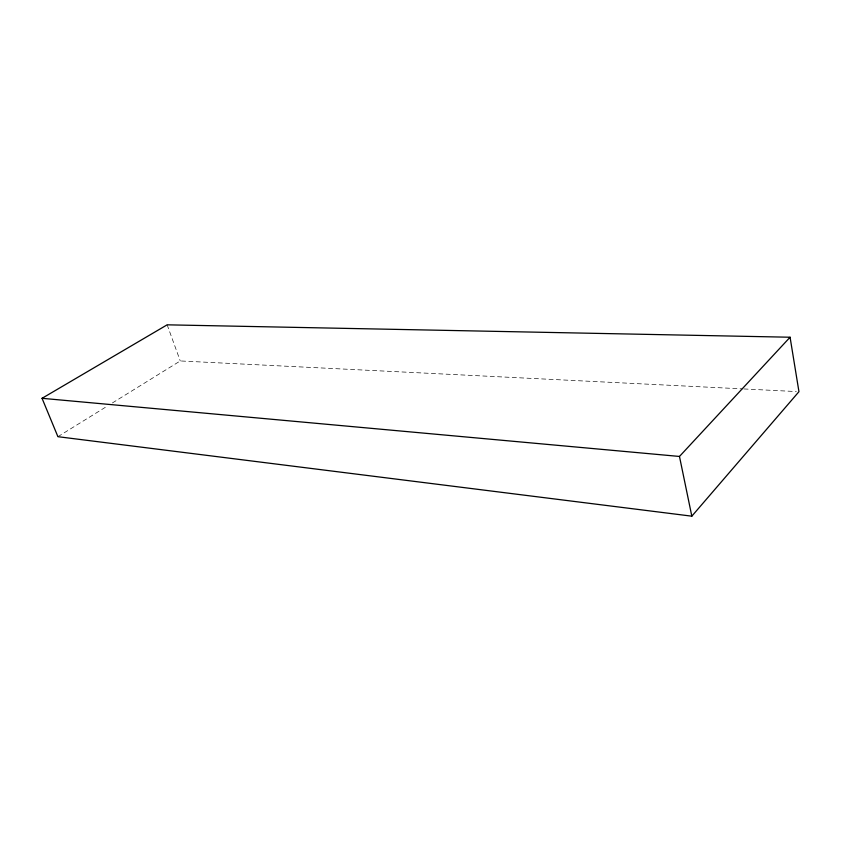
<?xml version="1.0" encoding="UTF-8"?>
<svg xmlns="http://www.w3.org/2000/svg" width="841" height="841" viewBox="0 0 841 841"><rect width="100%" height="100%" fill="white"/><g stroke="black" fill="none" stroke-linecap="round" stroke-linejoin="round"><path stroke-width="0.63" stroke-dasharray="4.21 3.15" d="M57.913 436.689L107.963 405.698M112.41 402.944L180.258 360.947L742.582 388.889M743.896 388.952L796.332 391.559M167.149 324.826L180.258 360.947"/><path stroke-width="1.26" d="M691.828 516.174L798.95 391.685L790.077 337.23L167.149 324.826L42.05 398.308L57.913 436.689L691.828 516.174L679.475 456.453L790.077 337.23M42.05 398.308L679.475 456.453"/></g></svg>
